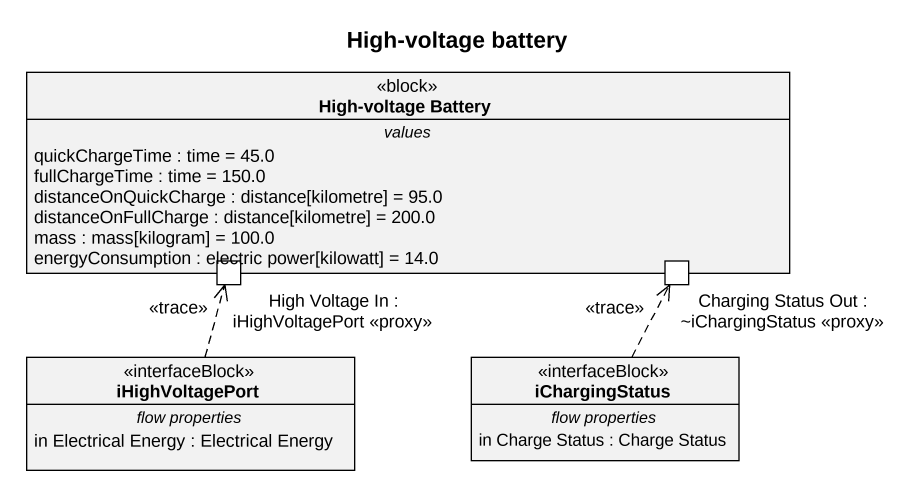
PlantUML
@startuml
title High-voltage battery
hide circle
hide empty members
class "High-voltage Battery" as High_voltage_Battery <<block>> {
  -- values --
  quickChargeTime : time = 45.0
  fullChargeTime : time = 150.0
  distanceOnQuickCharge : distance[kilometre] = 95.0
  distanceOnFullCharge : distance[kilometre] = 200.0
  mass : mass[kilogram] = 100.0
  energyConsumption : electric power[kilowatt] = 14.0
  -- ports --
  High Voltage In : iHighVoltagePort <<proxy>>
  Charging Status Out : ~iChargingStatus <<proxy>>
}
class iHighVoltagePort <<interfaceBlock>> {
  -- flow properties --
  in Electrical Energy : Electrical Energy
}
class iChargingStatus <<interfaceBlock>> {
  -- flow properties --
  in Charge Status : Charge Status
}
iHighVoltagePort .up.> High_voltage_Battery : <<trace>>
iChargingStatus .up.> High_voltage_Battery : <<trace>>
@enduml
